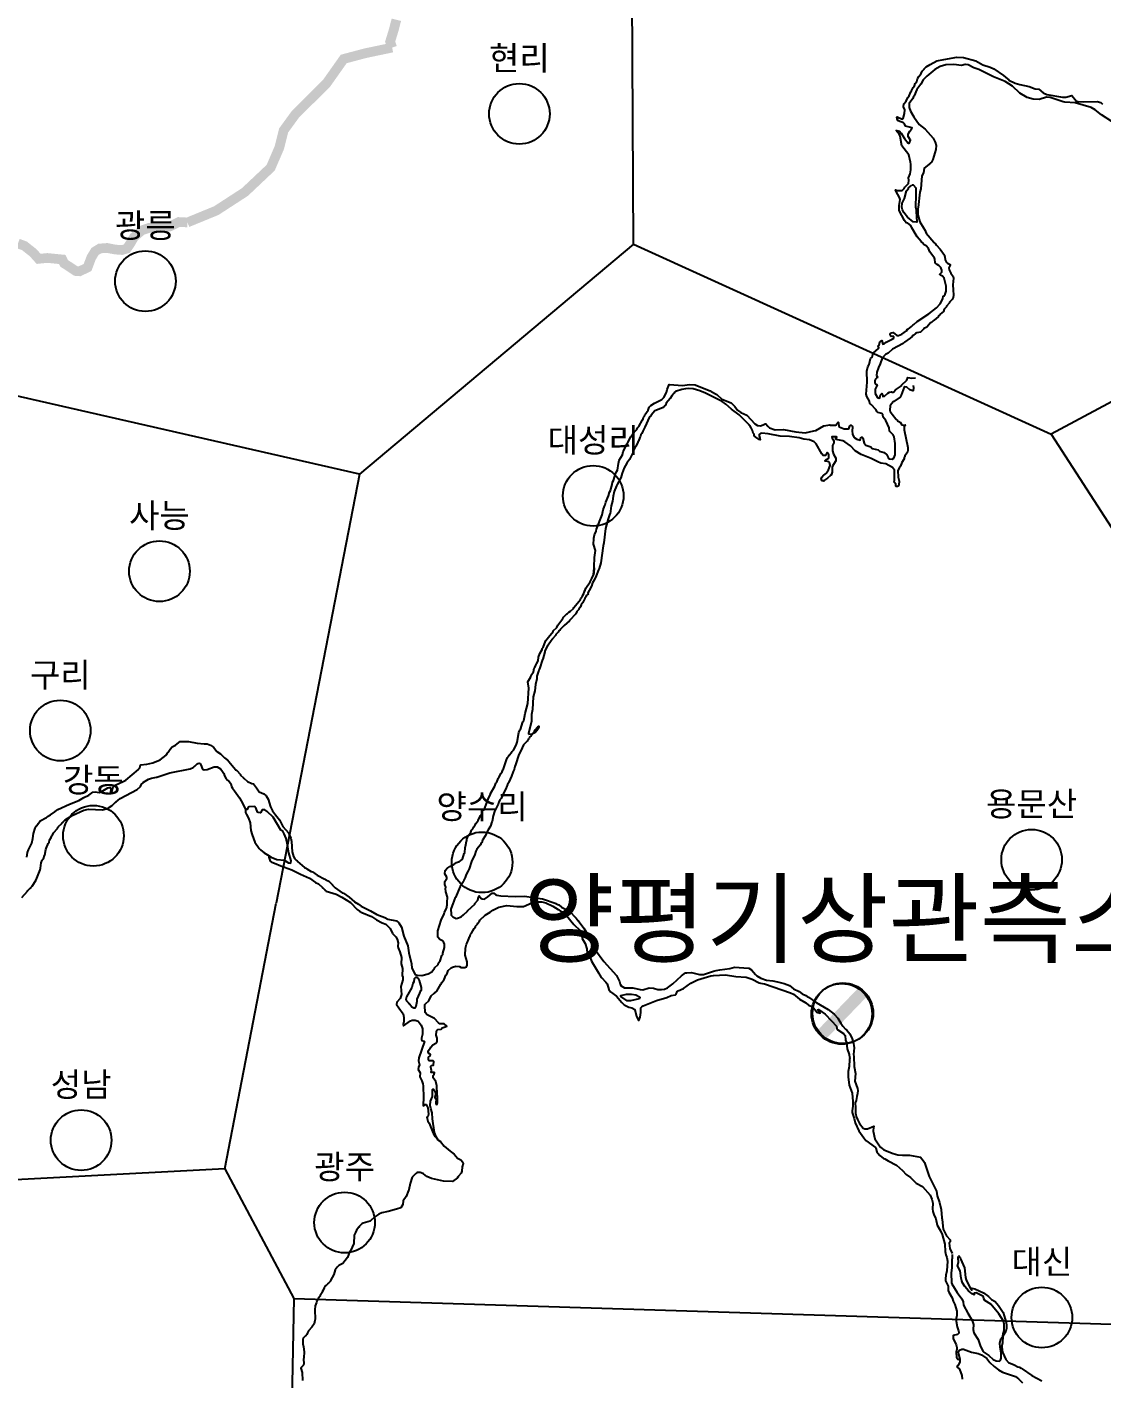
# Model space of a CAD drawing. Header units: millimetres. Extents: x -19392 to 580976, y -49129 to 736091.
# Drawn here: x 209819 to 254164, y 428269 to 484056 of the extents above; entities that cross this region are included whole.
import ezdxf
from ezdxf.enums import TextEntityAlignment as Align

# ---------------------------------------------------------------- set-up
doc = ezdxf.new("R2010")
doc.units = ezdxf.units.MM
for name, color, linetype in [('2411', 7, 'Continuous'), ('AWS', 4, 'Continuous'), ('AWS명', 2, 'Continuous'), ('EL', 2, 'Continuous'), ('MAIN-RIVER', 5, 'Continuous'), ('Point', 1, 'Continuous'), ('관측소명', 3, 'Continuous'), ('기상청', 1, 'Continuous'), ('티센', 6, 'Continuous')]:
    doc.layers.add(name, color=color, linetype=linetype)
doc.styles.get("Standard").update_dxf_attribs({"font": ''})
doc.styles.get('Standard').set_extended_font_data('Gulim')

# ---------------------------------------------------------------- blocks, each defined once
blk = doc.blocks.new('관측소(기상청)')
at = {"layer": '기상청', "const_width": 500}
blk.add_lwpolyline([(821, 874), (-914, -926)], dxfattribs=at)
at = {"layer": '기상청'}
blk.add_circle((-46, -26), 1250, dxfattribs=at)

msp = doc.modelspace()

# ---------------------------------------------------------------- linework, layer by layer
at = {"layer": '2411', "const_width": 400}
for points in [[(224881, 483208), (224799, 483455), (224945, 483930), (225055, 484357)], [(209444, 475125), (209712, 475027), (210066, 474747), (210298, 474491), (210651, 474527), (211273, 474466), (211346, 474308), (211830, 473988), (211984, 473977), (212314, 474133), (212468, 474541), (212622, 474796), (212820, 474918), (213117, 474941), (213448, 474876), (213735, 474855), (213933, 474911), (214076, 475121), (214230, 475386), (214549, 475663), (214868, 475775), (215695, 475822), (216081, 476011), (216436, 475993)]]:
    msp.add_lwpolyline(points, dxfattribs=at)
at = {"layer": '2411', "linetype": 'Continuous', "const_width": 400}
msp.add_lwpolyline([(216436, 475993), (217627, 476482), (218808, 477249), (219871, 478253), (220226, 479079), (220403, 479788), (220875, 480437), (222175, 481736), (222883, 482739), (223769, 482975), (224881, 483208)], dxfattribs=at)
at = {"layer": 'AWS'}
for centre in [(230130, 480476), (214701, 473569), (233176, 464711), (215281, 461600), (211191, 455026), (212557, 450685), (228592, 449588), (251263, 449696), (212050, 438123), (222920, 434723), (251686, 430805)]:
    msp.add_circle(centre, 1250, dxfattribs=at)
at = {"layer": 'MAIN-RIVER'}
for points in [[(209805, 449795), (209833, 449994), (209872, 450100), (209872, 450100), (210012, 450382), (210061, 450572), (210083, 450777), (210148, 450995), (210193, 451075), (210273, 451179), (210273, 451192), (210366, 451291), (210366, 451304), (210624, 451437), (210667, 451476), (210789, 451549), (210959, 451672), (210959, 451684), (210972, 451684), (211093, 451766), (211564, 451984), (211960, 452133), (212168, 452268), (212369, 452359), (212538, 452481), (212634, 452491), (212796, 452476), (212871, 452494), (213149, 452658), (213212, 452679), (213250, 452678), (213262, 452666), (213275, 452563), (213262, 452507), (213287, 452487), (213287, 452487), (213329, 452537), (213368, 452698), (213425, 452757), (213815, 452935), (213891, 452984), (214416, 453425), (214416, 453437), (214448, 453455), (214467, 453486), (214498, 453608), (214765, 453636), (215008, 453693), (215317, 453823), (215555, 454011), (215568, 454036), (215580, 454036), (215614, 454100), (215646, 454130), (215717, 454259), (215799, 454352), (215945, 454424), (216130, 454578), (216340, 454571), (216484, 454578), (216833, 454504), (217120, 454474), (217245, 454472), (217381, 454426), (217505, 454334), (217646, 454160), (217794, 454064), (217794, 454064), (217861, 454007), (217964, 453894), (218077, 453813), (218109, 453807), (218150, 453744), (218421, 453419), (218420, 453407), (218458, 453388), (218619, 453207), (218632, 453204), (218631, 453191), (218746, 453080), (218752, 453062), (218765, 453062), (218918, 452927), (219097, 452846), (219163, 452832), (219291, 452664), (219393, 452501), (219592, 452417), (219678, 452337), (219763, 452189), (219864, 451876), (219949, 451711), (220063, 451547), (220230, 451345), (220376, 451068), (220602, 450811), (220699, 450588), (220728, 450443), (220759, 450024), (220759, 450024), (220806, 449830), (220860, 449726), (220915, 449678), (220928, 449678), (220962, 449647), (220962, 449635), (220982, 449628), (221260, 449379), (221316, 449341), (221355, 449326), (221546, 449207), (221590, 449191), (221786, 449059), (222101, 448897), (222144, 448862), (222275, 448807), (222416, 448655), (222416, 448643), (222440, 448630), (222533, 448534), (222822, 448336), (222879, 448309), (223108, 448156), (223330, 447959), (223498, 447861), (223608, 447773), (223986, 447586), (224245, 447432), (224582, 447315), (224699, 447247), (225061, 447176), (225061, 447176), (225158, 447090), (225261, 446915), (225362, 446540), (225531, 446149), (225570, 445856), (225681, 445398), (225697, 445216), (225830, 444958), (225917, 444926), (226111, 444916), (226361, 444990), (226513, 445072), (226634, 445214), (226635, 445239), (226774, 445374), (226794, 445442), (226858, 445529), (226936, 445740), (226975, 445789), (226975, 445839), (227041, 446069), (227044, 446213), (227020, 446279), (226958, 446352), (226847, 446404), (226767, 446505), (226765, 446767), (226897, 447196), (227026, 447463), (227040, 447531), (227124, 447680), (227124, 447680), (227157, 447829), (227153, 447929), (227162, 448148), (227090, 448373), (227086, 448505), (227094, 448561), (227051, 448667), (227054, 448799), (227131, 448922), (227132, 448973), (227059, 449118), (227067, 449255), (227169, 449362), (227181, 449362), (227256, 449419), (227421, 449505), (227542, 449585), (227583, 449590), (227665, 449626), (227701, 449646), (227787, 449724), (227855, 449950), (227873, 449991), (227888, 450185), (227924, 450309), (227949, 450459), (227961, 450471), (227955, 450496), (227968, 450508), (227969, 450567), (227996, 450608), (227996, 450608), (228028, 450695), (228124, 450837), (228150, 450911), (228207, 450966), (228245, 451053), (228296, 451102), (228342, 451209), (228425, 451313), (228522, 451517), (228585, 451591), (228627, 451745), (228674, 451757), (228845, 452189), (228942, 452403), (228942, 452422), (229116, 452732), (229164, 452856), (229196, 452896), (229252, 453045), (229281, 453080), (229369, 453258), (229414, 453326), (229448, 453409), (229477, 453445), (229484, 453489), (229598, 453818), (229645, 453917), (229683, 453954), (229711, 454009), (229800, 454120), (229800, 454133), (229800, 454133), (229813, 454133), (229826, 454158), (229883, 454213), (229999, 454417), (230035, 454546), (230114, 454952), (230148, 455036), (230172, 455070), (230270, 455381), (230310, 455443), (230344, 455582), (230364, 455723), (230483, 456140), (230524, 456776), (230479, 457033), (230601, 457248), (230623, 457306), (230710, 457448), (230743, 457603), (230762, 457621), (230814, 457721), (230834, 457783), (230904, 457907), (230919, 458050), (230970, 458206), (231064, 458367), (231071, 458405), (231106, 458449), (231165, 458610), (231217, 458745), (231327, 458876), (231327, 458876), (231524, 459109), (231530, 459139), (231670, 459275), (231718, 459373), (231919, 459652), (231944, 459701), (232091, 459845), (232117, 459856), (232171, 459907), (232242, 459955), (232358, 460058), (232371, 460097), (232651, 460440), (232670, 460495), (232740, 460576), (232741, 460614), (232792, 460688), (232800, 460750), (232850, 460824), (232871, 460898), (233050, 461158), (233119, 461297), (233182, 461456), (233218, 461747), (233204, 461539), (233182, 461456), (233218, 461747), (233222, 461787), (233228, 462173), (233264, 462460), (233194, 462717), (233194, 462717), (233203, 462935), (233198, 462960), (233224, 463097), (233302, 463247), (233316, 463336), (233551, 463933), (233591, 464135), (233638, 464288), (233663, 464340), (233690, 464452), (233803, 464711), (233851, 464857), (233891, 464936), (233964, 465179), (233972, 465278), (234010, 465340), (234108, 465657), (234180, 465774), (234217, 466044), (234248, 466186), (234383, 466408), (234417, 466535), (234495, 466690), (234509, 466740), (234558, 466834), (234558, 466852), (234623, 466942), (234726, 467152), (234790, 467239), (234790, 467251), (234975, 467455), (234975, 467455), (235001, 467516), (235064, 467578), (235206, 467851), (235235, 467895), (235252, 467956), (235296, 467999), (235309, 468049), (235443, 468240), (235489, 468364), (235553, 468441), (235704, 468536), (236007, 468687), (236089, 468767), (236198, 468972), (236233, 469101), (236310, 469300), (236324, 469308), (236859, 469267), (237147, 469300), (237378, 469296), (237825, 469120), (237999, 469049), (238042, 469013), (238269, 468889), (238486, 468704), (238865, 468547), (239019, 468395), (239129, 468243), (239265, 468147), (239507, 468038), (239850, 467676), (239850, 467676), (239956, 467612), (240074, 467604), (240193, 467641), (240263, 467679), (240295, 467681), (240362, 467605), (240369, 467586), (240386, 467580), (240448, 467516), (240684, 467438), (241021, 467444), (241538, 467349), (241925, 467317), (242282, 467387), (242364, 467414), (242692, 467605), (242942, 467642), (242948, 467632), (243185, 467628), (243284, 467746), (243297, 467733), (243310, 467577), (243322, 467561), (243533, 467473), (243702, 467470), (243734, 467520), (243760, 467604), (243785, 467622), (243810, 467625), (243866, 467571), (243876, 467538), (243876, 467538), (243857, 467412), (243866, 467249), (243940, 467123), (244057, 467046), (244193, 467012), (244204, 467083), (244220, 467109), (244252, 467133), (244271, 467133), (244295, 467095), (244359, 466891), (244422, 466796), (244627, 466731), (244681, 466668), (244930, 466607), (244980, 466556), (245185, 466497), (245283, 466407), (245341, 466291), (245375, 466250), (245399, 466237), (245512, 466229), (245581, 466266), (245627, 466402), (245634, 466877), (245589, 467153), (245553, 467232), (245393, 467375), (245391, 467515), (245249, 467814), (245134, 467953), (245134, 467953), (245123, 468056), (245079, 468104), (244914, 468155), (244885, 468180), (244839, 468270), (244636, 468480), (244599, 468502), (244587, 468518), (244576, 468612), (244460, 468807), (244443, 468901), (244482, 469407), (244470, 469850), (244511, 470031), (244563, 470136), (244622, 470379), (244680, 470434), (244729, 470597), (244942, 470792), (244957, 470821), (244944, 470861), (244933, 470899), (244969, 470929), (244995, 471067), (245028, 471094), (245078, 471115), (245119, 470970), (245182, 470982), (245265, 471049), (245504, 471170), (245573, 471219), (245573, 471219), (245580, 471270), (245551, 471306), (245468, 471290), (245444, 471318), (245432, 471378), (245439, 471409), (245477, 471443), (245552, 471450), (245706, 471323), (245775, 471325), (245907, 471389), (246097, 471523), (246145, 471584), (246165, 471590), (246305, 471695), (246365, 471760), (246402, 471778), (246540, 471903), (247020, 472221), (247341, 472473), (247489, 472638), (247602, 472845), (247619, 472954), (247643, 472954), (247695, 473034), (247734, 473164), (247743, 473296), (247735, 473367), (247655, 473691), (247588, 473773), (247506, 473814), (247506, 473814), (247471, 473844), (247471, 473862), (247560, 473948), (247561, 474024), (247513, 474139), (247441, 474214), (247367, 474252), (247291, 474312), (247279, 474337), (247275, 474478), (247257, 474525), (247067, 474781), (247007, 474913), (246909, 475027), (246836, 475076), (246742, 475172), (246730, 475172), (246724, 475192), (246704, 475203), (246540, 475395), (246315, 475776), (246273, 475865), (246162, 475963), (246093, 475983), (246013, 476078), (245802, 476488), (245792, 476687), (245834, 476940), (245816, 477025), (245671, 477264), (245649, 477332), (245649, 477332), (245742, 477307), (245928, 477310), (246003, 477390), (246029, 477452), (246182, 477600), (246193, 477743), (246186, 477837), (246251, 478004), (246278, 478160), (246277, 478403), (246268, 478481), (246201, 478780), (245907, 479153), (245858, 479474), (245833, 479566), (245803, 479636), (245669, 479783), (245699, 479793), (245817, 479753), (245885, 479678), (246012, 479457), (246165, 479262), (246196, 479258), (246227, 479279), (246261, 479391), (246176, 479542), (246164, 479623), (246193, 479697), (246235, 479759), (246311, 479840), (246331, 479899), (246331, 479899), (246064, 479963), (246014, 480061), (245978, 480108), (245761, 480180), (245712, 480249), (245698, 480333), (245719, 480345), (245748, 480340), (245888, 480265), (245937, 480258), (245969, 480289), (246022, 480495), (246025, 480644), (245983, 480764), (245992, 480882), (246085, 480999), (246151, 481154), (246215, 481216), (246279, 481383), (246311, 481424), (246377, 481563), (246427, 481625), (246460, 481724), (246524, 481811), (246552, 481922), (246603, 482022), (246705, 482144), (246750, 482238), (246831, 482318), (246832, 482331), (246915, 482413), (246915, 482413), (247072, 482508), (247354, 482656), (247641, 482722), (248171, 482809), (248458, 482804), (248955, 482662), (249253, 482491), (249557, 482405), (249706, 482334), (250102, 482053), (250262, 481913), (250318, 481884), (250324, 481871), (250577, 481745), (250770, 481679), (251156, 481598), (251404, 481513), (251566, 481486), (251745, 481339), (251894, 481268), (252535, 481158), (252671, 481165), (252920, 481236), (253102, 481011), (253172, 480983), (253394, 480971), (253969, 480979), (254114, 480937), (254193, 480878)], [(254575, 480163), (254148, 480431), (253889, 480643), (253722, 480743), (253056, 480925), (252626, 480950), (252626, 480950), (252570, 480964), (252024, 481154), (251873, 481156), (251578, 481061), (251328, 481078), (251074, 481144), (250771, 481330), (250476, 481616), (250172, 481814), (249683, 482006), (249282, 482210), (249085, 482300), (248877, 482379), (248647, 482495), (248538, 482516), (248516, 482513), (248372, 482474), (248059, 482510), (247722, 482503), (247490, 482432), (247274, 482305), (246942, 482026), (246923, 482020), (246916, 482001), (246795, 481882), (246691, 481695), (246532, 481480), (246414, 481213), (246396, 481194), (246357, 481107), (246216, 480897), (246216, 480897), (246209, 480829), (246214, 480741), (246267, 480581), (246401, 480354), (246627, 480037), (246872, 479848), (247204, 479464), (247290, 479303), (247319, 479168), (247304, 479000), (247191, 478595), (247126, 478478), (247095, 478447), (247095, 478434), (246835, 478227), (246801, 478034), (246736, 477910), (246690, 477379), (246651, 477236), (246586, 476610), (246571, 476550), (246567, 476307), (246644, 476012), (246807, 475768), (246872, 475664), (246884, 475614), (246918, 475545), (247230, 475184), (247230, 475171), (247291, 475115), (247313, 475074), (247313, 475074), (247331, 475068), (247493, 474886), (247664, 474640), (247670, 474599), (247682, 474571), (247699, 474452), (247755, 474342), (247790, 474307), (247908, 474256), (247908, 474236), (247850, 474118), (247854, 474042), (247928, 473905), (248019, 473757), (248036, 473691), (248008, 473423), (248023, 473219), (248041, 472991), (248024, 472897), (247980, 472814), (247877, 472706), (247876, 472681), (247749, 472533), (247749, 472508), (247649, 472419), (247627, 472323), (247559, 472261), (247484, 472211), (247484, 472199), (247422, 472137), (247416, 472118), (247416, 472118), (247317, 472016), (247204, 471936), (247133, 471863), (247091, 471844), (246942, 471678), (246911, 471654), (246810, 471618), (246797, 471593), (246683, 471470), (246533, 471441), (246474, 471407), (246373, 471325), (246360, 471326), (246328, 471283), (246254, 471224), (246021, 471053), (245963, 471001), (245528, 470764), (245351, 470604), (245237, 470538), (245097, 470396), (245019, 470154), (244942, 470014), (244870, 469820), (244867, 469675), (244910, 469606), (244891, 469575), (244866, 469566), (244821, 469528), (244789, 469465), (244794, 469371), (244794, 469371), (244825, 469326), (244874, 469310), (244886, 469288), (244879, 469256), (244808, 469120), (244812, 468939), (244909, 468768), (244958, 468740), (244996, 468749), (245029, 468886), (245081, 468929), (245123, 468847), (245122, 468809), (245191, 468820), (245324, 468950), (245404, 468990), (245484, 469001), (245492, 468992), (245550, 468992), (245575, 469001), (245651, 469081), (245889, 469251), (245893, 469279), (246113, 469480), (246159, 469592), (246322, 469564), (246470, 469577)], [(246331, 477540), (246381, 477540), (246479, 477426), (246481, 477127), (246467, 476640), (246501, 476508), (246508, 476158), (246533, 476102), (246531, 476008), (246519, 476005), (246369, 476017), (246147, 476207), (245987, 476397), (245936, 476510), (245904, 476617), (245919, 476785), (246022, 476984), (246096, 477301), (246185, 477399), (246185, 477422), (246316, 477530), (246316, 477530)], [(246378, 469270), (246396, 469170), (246381, 469051), (246368, 469039), (246238, 469085), (246116, 469193), (246035, 469210), (246009, 469195), (245876, 468866), (245834, 468785), (245575, 468599), (245562, 468599), (245480, 468513), (245422, 468423), (245419, 468249), (245431, 468198), (245504, 468077), (245664, 467894), (245664, 467882), (245731, 467815), (245731, 467803), (245836, 467748), (245909, 467641), (245959, 467634), (246041, 467642), (246034, 467598), (246008, 467558), (246006, 467440), (246151, 466707), (246155, 466591), (246147, 466509), (246147, 466509), (246080, 466427), (246038, 466358), (246030, 466324), (246000, 466284), (245999, 466240), (245910, 466091), (245857, 465933), (245793, 465856), (245742, 465751), (245750, 465488), (245797, 465313), (245784, 465172), (245757, 465114), (245725, 465097), (245674, 465093), (245662, 465115), (245655, 465190), (245596, 465278), (245604, 465359), (245603, 465767), (245519, 465886), (245252, 466028), (245047, 466062), (244916, 466108), (244638, 466253), (244234, 466418), (243980, 466572), (243790, 466776), (243562, 466941), (243475, 466983), (243195, 467035), (243195, 467035), (243171, 467079), (243208, 467103), (243209, 467115), (243227, 467131), (243196, 467144), (243015, 467141), (243028, 467096), (243068, 467050), (243106, 466977), (243105, 466892), (243047, 466782), (243044, 466575), (243091, 466431), (243189, 466260), (243187, 466155), (243084, 466006), (243052, 465938), (243039, 465894), (243030, 465695), (242990, 465570), (242965, 465558), (242964, 465546), (242842, 465438), (242718, 465360), (242688, 465315), (242618, 465326), (242575, 465402), (242614, 465483), (242682, 465563), (242695, 465562), (242798, 465642), (242798, 465642), (242798, 465667), (242888, 465778), (242946, 465964), (242929, 466083), (242899, 466121), (242773, 466137), (242767, 466147), (242743, 466149), (242743, 466168), (242788, 466217), (242868, 466257), (242896, 466290), (242903, 466403), (242842, 466485), (242818, 466485), (242753, 466374), (242660, 466378), (242604, 466448), (242368, 466859), (242294, 466943), (242100, 467018), (241870, 467044), (241678, 467109), (241279, 467165), (240892, 467178), (240389, 467265), (240132, 467300), (240071, 467290), (240018, 467242), (240021, 467190), (240053, 467086), (240053, 467086), (240059, 467017), (240021, 467030), (239880, 467129), (239836, 467176), (239820, 467209), (239819, 467252), (239769, 467302), (239742, 467408), (239699, 467520), (239631, 467614), (239619, 467614), (239619, 467627), (239606, 467627), (239607, 467640), (239201, 468055), (238885, 468288), (238652, 468489), (238491, 468598), (237810, 468942), (237578, 469043), (237294, 469122), (237107, 469138), (236982, 469133), (236836, 469100), (236574, 469019), (236531, 468991), (236509, 468952), (236415, 468843), (236357, 468726), (236191, 468541), (236166, 468473), (236166, 468473), (236114, 468423), (236114, 468411), (236034, 468349), (235724, 468214), (235565, 468044), (235558, 468013), (235501, 467977), (235308, 467543), (235217, 467382), (235183, 467281), (235146, 467227), (235131, 467169), (235094, 467115), (235042, 466966), (235017, 466929), (235016, 466910), (234937, 466762), (234917, 466744), (234885, 466663), (234849, 466613), (234835, 466557), (234835, 466527), (234809, 466502), (234796, 466446), (234777, 466427), (234671, 466216), (234594, 466105), (234559, 466062), (234458, 465866), (234365, 465646), (234318, 465454), (234318, 465454), (234170, 465175), (234131, 465126), (234040, 464890), (233993, 464697), (233972, 464491), (233918, 464298), (233875, 463974), (233863, 463962), (233798, 463769), (233688, 463358), (233615, 462766), (233584, 462644), (233487, 461944), (233420, 461708), (233399, 461662), (233299, 461412), (233222, 461235), (233148, 461119), (233103, 460982), (233005, 460806), (232960, 460704), (232972, 460656), (232890, 460595), (232883, 460557), (232826, 460475), (232749, 460306), (232685, 460208), (232658, 460133), (232576, 460036), (232576, 460024), (232499, 459942), (232499, 459942), (232454, 459849), (232194, 459573), (232193, 459547), (231983, 459367), (231971, 459367), (231806, 459198), (231806, 459185), (231761, 459142), (231736, 459086), (231640, 458988), (231640, 458964), (231488, 458803), (231487, 458790), (231440, 458735), (231311, 458553), (231308, 458550), (231180, 458315), (231179, 458277), (231099, 457972), (231086, 457960), (230954, 457569), (230941, 457558), (230927, 457484), (230915, 457472), (230850, 457264), (230849, 457158), (230795, 456921), (230766, 456666), (230700, 456411), (230672, 455893), (230632, 455688), (230632, 455688), (230627, 455400), (230513, 454915), (230513, 454889), (230524, 454874), (230671, 454888), (230752, 454986), (230782, 455051), (230891, 455184), (230930, 455208), (230938, 455165), (230896, 455080), (230865, 455042), (230827, 455016), (230808, 454972), (230789, 454966), (230769, 454935), (230671, 454888), (230615, 454811), (230554, 454752), (230534, 454696), (230496, 454671), (230479, 454604), (230454, 454592), (230299, 454431), (230195, 454183), (230107, 454038), (229974, 453612), (229941, 453544), (229941, 453518), (229928, 453506), (229914, 453413), (229914, 453413), (229869, 453339), (229809, 453140), (229700, 452898), (229700, 452879), (229635, 452793), (229599, 452688), (229580, 452669), (229579, 452651), (229466, 452415), (229429, 452365), (229428, 452346), (229376, 452228), (229325, 452167), (229289, 452067), (229270, 452049), (229257, 451974), (229237, 451956), (229105, 451683), (229046, 451503), (229005, 451272), (228993, 451260), (228933, 451086), (228847, 450935), (228788, 450833), (228733, 450689), (228613, 450504), (228599, 450473), (228598, 450419), (228560, 450398), (228522, 450306), (228374, 450127), (228374, 450127), (228335, 450052), (228295, 449907), (228148, 449618), (228056, 449326), (228011, 449239), (227939, 449091), (227900, 448960), (227835, 448856), (227822, 448799), (227685, 448593), (227493, 448142), (227473, 448101), (227450, 448069), (227414, 447945), (227395, 447919), (227304, 447658), (227297, 447583), (227309, 447531), (227313, 447408), (227387, 447338), (227517, 447274), (227582, 447280), (227724, 447345), (227831, 447418), (227984, 447577), (227984, 447589), (228004, 447595), (228294, 447860), (228295, 447886), (228422, 448033), (228450, 448161), (228450, 448161), (228474, 448201), (228540, 448116), (228595, 448078), (228685, 448063), (228835, 448170), (229001, 448311), (229076, 448322), (229163, 448253), (229200, 448237), (229369, 448200), (229955, 448178), (230343, 448196), (231084, 448085), (231643, 447891), (231649, 447879), (231760, 447830), (231872, 447741), (232187, 447586), (232478, 447289), (232562, 447177), (232575, 447173), (232593, 447132), (232795, 446870), (233148, 446290), (233191, 446201), (233274, 445969), (233615, 445501), (234131, 444912), (234265, 444672), (234288, 444567), (234336, 444485), (234336, 444485), (234460, 444407), (234804, 444414), (235115, 444334), (235228, 444332), (235485, 444403), (235665, 444400), (235846, 444347), (235989, 444339), (236121, 444356), (236247, 444409), (236456, 444569), (236817, 444906), (236981, 445022), (237038, 445034), (237232, 445037), (237555, 444957), (237724, 444954), (238138, 445097), (238251, 445127), (238396, 445155), (238815, 445212), (238999, 445259), (239383, 445240), (239601, 445214), (239707, 445153), (239867, 444962), (239923, 444904), (240095, 444803), (240331, 444724), (240580, 444696), (240773, 444655), (240773, 444655), (241048, 444589), (241277, 444504), (241443, 444370), (241667, 444260), (241802, 444158), (241945, 444096), (241999, 444057), (242060, 444029), (242371, 443799), (242866, 443516), (243119, 443325), (243267, 443153), (243385, 442945), (243469, 442823), (243582, 442700), (243638, 442659), (243769, 442515), (243853, 442311), (243918, 442115), (243934, 442035), (243938, 441931), (243917, 441657), (243929, 441582), (243946, 441169), (243992, 440881), (243974, 440562), (244076, 440255), (244086, 440167), (244079, 440051), (244047, 439925), (244024, 439762), (244024, 439762), (243985, 439662), (243994, 439468), (243990, 439206), (244009, 439181), (244028, 439098), (244076, 438981), (244165, 438810), (244311, 438614), (244379, 438588), (244486, 438587), (244752, 438695), (244724, 438538), (244726, 438491), (244792, 438176), (245012, 437853), (245011, 437840), (245024, 437840), (245159, 437720), (245550, 437570), (245743, 437523), (245930, 437501), (246230, 437509), (246672, 437427), (246793, 437284), (246837, 437198), (246898, 437034), (247032, 436620), (247337, 436024), (247365, 435829), (247467, 435547), (247537, 435258), (247537, 435258), (247561, 434918), (247577, 434855), (247612, 434457), (247756, 434180), (247904, 434009), (247903, 433922), (247864, 433872), (247886, 433659), (247983, 433446)], [(209603, 448130), (209844, 448395), (209845, 448419), (209953, 448524), (209972, 448530), (209972, 448543), (210029, 448598), (210176, 448833), (210228, 448932), (210247, 449004), (210358, 449274), (210378, 449354), (210395, 449572), (210446, 449678), (210497, 449728), (210536, 449864), (210549, 449877), (210591, 450120), (210643, 450262), (210669, 450287), (210685, 450371), (210727, 450423), (210741, 450498), (210813, 450610), (210842, 450682), (210869, 450708), (210914, 450801), (211073, 450980), (211073, 450980), (211073, 451005), (211118, 451048), (211118, 451060), (211253, 451193), (211254, 451206), (211291, 451230), (211292, 451242), (211397, 451337), (211682, 451520), (212166, 451743), (212360, 451777), (212931, 451752), (213179, 451826), (213181, 451840), (213331, 451937), (213356, 451963), (213473, 452075), (213492, 452081), (213559, 452146), (213666, 452219), (214366, 452595), (214505, 452718), (214544, 452817), (214608, 452875), (214620, 452900), (214835, 453018), (214959, 453063), (215162, 453097), (215176, 453109), (215708, 453279), (216551, 453441), (216551, 453441), (216666, 453495), (216722, 453556), (216735, 453556), (216836, 453652), (216863, 453667), (216924, 453676), (216957, 453665), (216993, 453608), (217059, 453432), (217128, 453406), (217253, 453417), (217536, 453531), (217660, 453526), (217729, 453491), (217797, 453445), (217796, 453433), (217809, 453433), (217889, 453331), (217937, 453249), (217967, 453158), (218015, 453060), (218091, 452975), (218147, 452937), (218224, 452842), (218259, 452720), (218293, 452650), (218380, 452545), (218577, 452254), (218657, 452122), (218830, 451785), (218857, 451767), (218857, 451767), (218831, 451723), (218836, 451642), (218869, 451558), (218949, 451408), (219022, 451214), (219055, 450907), (219104, 450721), (219216, 450421), (219393, 450164), (219454, 450101), (219601, 449982), (219744, 449901), (219884, 449805), (219794, 449798), (219853, 449639), (219896, 449604), (220423, 449393), (220442, 449388), (220736, 449275), (221095, 449101), (221471, 448932), (221719, 448759), (221843, 448702), (222002, 448548), (222008, 448529), (222020, 448529), (222104, 448452), (222120, 448425), (222163, 448403), (222566, 448271), (222802, 448155), (222802, 448155), (223161, 447925), (223431, 447645), (223529, 447572), (223629, 447517), (224026, 447355), (224231, 447214), (224465, 447098), (224614, 447032), (224793, 446855), (224901, 446656), (224951, 446590), (225030, 446514), (225085, 446419), (225127, 446262), (225118, 446126), (225123, 446056), (225196, 445893), (225261, 445661), (225257, 445399), (225303, 445204), (225299, 444923), (225323, 444854), (225315, 444736), (225242, 444468), (225261, 444137), (225215, 443975), (225081, 443821), (225067, 443715), (225152, 443578), (225329, 443333), (225354, 443265), (225354, 443265), (225367, 443169), (225368, 443022), (225342, 442901), (225343, 442843), (225637, 443041), (225713, 443080), (225831, 443078), (225949, 443033), (226084, 442868), (226131, 442724), (226134, 442499), (226093, 442333), (226087, 442268), (226099, 442231), (226198, 442204), (226210, 442191), (225981, 441526), (225973, 441395), (226008, 441233), (225972, 441139), (225948, 441037), (226028, 440932), (226033, 440895), (226024, 440732), (226105, 440567), (226151, 440443), (226162, 440368), (226173, 439874), (226156, 439587), (226167, 439525)], [(219884, 449805), (220123, 449710), (220441, 449680), (220491, 449654), (220490, 449642), (220603, 449564), (220682, 449551), (220696, 449567), (220708, 449591), (220709, 449650), (220617, 449975), (220563, 450316), (220505, 450565), (220433, 450770), (220379, 450853), (220366, 450858), (220366, 450871), (220292, 450916), (219976, 451452), (219724, 451691), (219624, 451751), (219524, 451759), (219447, 451632), (219357, 451644), (219330, 451656), (219269, 451813), (219196, 451889), (218970, 451884), (218955, 451861), (218944, 451861), (218899, 451772), (218899, 451772), (218857, 451767), (218857, 451767)], [(226311, 439074), (226360, 438903), (226402, 438821), (226568, 438407), (226661, 438271), (226680, 438269), (226679, 438298), (226632, 438440), (226540, 439007), (226538, 439256), (226476, 439430), (226455, 439551), (226470, 439732), (226549, 439925), (226541, 440212), (226560, 440231), (226585, 440230), (226652, 440129), (226663, 440007), (226648, 439885), (226691, 439819), (226682, 439666), (226699, 439598), (226744, 439603), (226757, 439659), (226754, 439928), (226740, 440028), (226731, 440371), (226690, 440541), (226573, 440692), (226575, 440786), (226575, 440786), (226620, 440842), (226627, 440910), (226621, 440920), (226496, 440922), (226490, 440931), (226510, 441003), (226481, 441131), (226482, 441175), (226507, 441200), (226582, 441223), (226596, 441370), (226575, 441393), (226410, 441401), (226374, 441446), (226382, 441551), (226455, 441598), (226465, 441656), (226408, 441679), (226366, 441752), (226367, 441814), (226465, 441936), (226472, 441956), (226559, 442054), (226690, 442127), (226735, 442195), (226737, 442332), (226702, 442452), (226711, 442608), (226736, 442664), (226762, 442692), (226906, 442698), (226906, 442698), (226944, 442761), (227023, 442781), (227133, 442832), (227028, 442925), (226853, 442925), (226797, 442968), (226632, 443146), (226322, 443301), (226249, 443390), (226228, 443684), (226235, 443721), (226267, 443767), (226400, 443875), (226484, 444073), (226611, 444196), (226644, 444202), (226731, 444276), (226886, 444567), (226917, 444598), (226931, 444635), (227026, 444751), (227101, 444926), (227145, 445003), (227194, 445130), (227309, 445241), (227369, 445267), (227509, 445306), (227659, 445295), (227728, 445252), (227878, 445250), (227947, 445274), (227947, 445274), (227979, 445342), (227981, 445479), (227898, 445762), (227909, 446049), (227949, 446217), (227975, 446260), (228042, 446426), (228068, 446519), (228097, 446560), (228118, 446627), (228156, 446664), (228259, 446862), (228323, 446923), (228324, 446948), (228398, 447034), (228418, 447077), (228489, 447155), (228502, 447195), (228719, 447404), (228924, 447530), (229030, 447610), (229279, 447733), (229617, 447808), (230023, 447764), (230298, 447760), (230638, 447923), (230838, 447963), (231050, 447960), (231219, 447920), (231516, 447784), (231733, 447639), (231733, 447639), (231766, 447628), (231792, 447604), (231894, 447547), (232047, 447410), (232073, 447397), (232379, 447020), (232428, 446973), (232428, 446961), (232446, 446955), (232570, 446846), (232619, 446792), (232673, 446691), (232719, 446446), (232847, 446244), (232906, 446025), (232922, 445844), (233032, 445704), (233104, 445516), (233396, 445025), (233499, 444834), (233511, 444832), (233701, 444644), (233751, 444575), (233814, 444340), (233883, 444248), (234136, 444063), (234355, 443807), (234455, 443713), (234647, 443617), (234767, 443583), (234896, 443516), (234896, 443516), (234966, 443231), (235026, 443102), (235063, 443060), (235115, 443204), (235144, 443390), (235134, 443553), (235141, 443578), (235185, 443632), (235242, 443670), (235789, 443880), (236209, 444010), (236398, 444095), (236567, 444121), (236599, 444144), (236644, 444256), (236684, 444284), (236903, 444380), (237204, 444596), (237289, 444646), (237476, 444734), (238035, 444905), (238141, 444923), (238635, 444952), (239065, 444877), (239489, 444845), (239732, 444766), (240022, 444617), (240082, 444601), (240248, 444576), (241316, 444206), (241433, 444145), (241433, 444145), (241693, 443941), (241946, 443793), (242057, 443698), (242231, 443620), (242402, 443411), (242535, 443357), (242429, 443507), (242472, 443510), (242744, 443321), (243013, 443043), (243218, 442827), (243229, 442736), (243271, 442672), (243500, 442531), (243573, 442449), (243583, 442249), (243619, 442155), (243658, 441886), (243742, 441653), (243753, 441528), (243758, 441515), (243748, 441453), (243740, 441166), (243699, 440954), (243690, 440730), (243741, 440397), (243853, 440065), (243886, 439715), (243883, 439520), (243854, 439327), (243860, 439265), (243860, 439265), (243943, 439020), (243978, 438839), (244129, 438505), (244334, 438222), (244429, 438107), (244817, 437819), (244836, 437790), (244877, 437637), (244912, 437588), (245007, 437495), (245153, 437367), (245209, 437348), (245343, 437269), (245692, 437093), (245939, 436876), (246092, 436705), (246271, 436578), (246505, 436355), (246759, 436207), (247072, 435853), (247142, 435683), (247162, 435632), (247185, 435520), (247176, 435291), (247187, 435173), (247232, 435061), (247316, 434876), (247360, 434610), (247510, 434377), (247576, 434226), (247677, 433838), (247677, 433838), (247690, 433532), (247720, 433398), (247760, 433282), (247790, 433136), (247771, 432737), (247728, 432556), (247706, 432407), (247708, 432325), (247823, 432093), (247820, 431924), (247844, 431849), (247978, 431622), (248026, 431477), (248099, 431345), (248182, 431069), (248172, 430888), (248154, 430764), (248156, 430657), (248190, 430425), (248252, 430252), (248261, 430196), (248255, 430162), (248204, 430100), (248028, 430062), (248020, 429941), (248153, 429682), (248182, 429570), (248181, 429494), (248148, 429376), (248158, 429170), (248218, 429091), (248218, 429091), (248313, 429055), (248317, 429082), (248256, 429297), (248248, 429375), (248293, 429455), (248381, 429497), (248456, 429496), (248785, 429379), (249053, 429318), (249192, 429264), (249412, 429113), (249540, 428948), (249713, 428788), (249892, 428642), (250059, 428552), (250599, 428369), (250722, 428279), (250889, 428114)], [(226019, 444194), (226069, 444298), (226088, 444317), (226096, 444417), (226013, 444705), (225965, 444793), (225915, 444835), (225847, 444839), (225790, 444778), (225775, 444660), (225740, 444582), (225689, 444427), (225478, 444033), (225452, 443924), (225455, 443904), (225469, 443874), (225522, 443815), (225559, 443793), (225559, 443780), (225585, 443768), (225617, 443734), (225697, 443623), (225771, 443578), (225814, 443578), (225840, 443596), (225872, 443652), (225907, 443864), (225908, 443945), (226019, 444194), (226019, 444194)], [(234711, 443871), (234577, 443868), (234317, 444053), (234318, 444091), (234544, 444144), (234756, 444147), (234930, 444115), (235092, 444041), (235104, 444028), (235104, 444010), (235066, 443962), (234711, 443871), (234711, 443871)], [(226167, 439525), (226207, 439559), (226225, 439599), (226282, 439592), (226318, 439538), (226348, 439459), (226380, 439195), (226360, 439090), (226311, 439074), (226311, 439074)], [(226680, 438269), (226770, 438134), (226869, 438064), (227027, 437869), (227273, 437670), (227442, 437549), (227582, 437378), (227713, 437307), (227798, 437218), (227809, 437159), (227770, 437025), (227761, 436850), (227729, 436764), (227606, 436621), (227600, 436601), (227581, 436595), (227575, 436575), (227371, 436417), (227003, 436433), (226500, 436540), (226309, 436630), (226173, 436739), (226080, 436778), (226036, 436791), (225930, 436786), (225905, 436774), (225854, 436747), (225715, 436615), (225702, 436590), (225623, 436335), (225575, 436074), (225575, 436074), (225549, 436049), (225464, 435805), (225342, 435615), (225325, 435464), (225238, 435336), (225060, 435275), (224717, 435185), (224454, 435130), (224335, 435069), (224164, 434959), (223968, 434781), (223679, 434699), (223635, 434675), (223520, 434558), (223520, 434539), (223504, 434533), (223414, 434405), (223363, 434310), (223320, 434198), (223303, 433862), (223160, 433561), (223128, 433503), (223044, 433285), (222851, 433031), (222683, 432950), (222607, 432881), (222528, 432767), (222471, 432575), (222412, 432458), (222335, 432335), (222335, 432309), (222335, 432309), (222272, 432235), (222227, 432205), (222227, 432192), (222141, 432116), (222117, 432116), (222116, 432079), (222079, 432032), (222033, 431938), (221996, 431860), (221996, 431840), (221915, 431716), (221909, 431684), (221830, 431587), (221774, 431476), (221765, 431429), (221705, 431291), (221691, 431120), (221702, 430739), (221697, 430682), (221660, 430540), (221564, 430403), (221434, 430262), (221389, 430172), (221368, 430101), (221321, 430067), (221321, 430054), (221300, 430044), (221216, 429947), (221196, 429901), (221193, 429716), (221221, 429589), (221221, 429589), (221245, 429391), (221234, 429135), (221221, 429092), (221235, 428912), (221224, 428842), (221122, 428749), (221115, 428712), (221169, 428542), (221188, 428208)], [(247983, 433403), (247981, 433248), (247968, 433189), (247964, 432870), (247944, 432634), (247957, 432234), (247969, 432196), (248188, 431837), (248390, 431572), (248432, 431458), (248448, 431321), (248632, 430982), (248806, 430687), (248859, 430515), (248856, 430308), (248879, 430177), (249062, 429893), (249133, 429648), (249255, 429421), (249297, 429370), (249500, 429237), (249680, 429077), (249804, 429018), (249804, 429018), (249935, 428998), (249979, 429041), (250006, 429134), (250010, 429297), (250003, 429352), (249964, 429581), (249953, 429747), (249999, 429921), (250035, 429986), (250075, 430029), (250083, 430131), (250123, 430263), (250128, 430525), (250096, 430648), (249916, 430953), (249585, 431352), (249338, 431512), (249289, 431582), (249278, 431651), (249250, 431684), (248981, 431818), (248893, 431813), (248898, 431754), (248892, 431744), (248811, 431777), (248673, 431892), (248658, 431893), (248657, 431907), (248506, 432081), (248413, 432237), (248377, 432322), (248377, 432322), (248353, 432428), (248314, 432728), (248199, 432936), (248239, 433073), (248231, 433285), (248237, 433321)], [(248243, 433354), (248262, 433354), (248317, 433281), (248329, 433231), (248491, 432857), (248541, 432450), (248564, 432355), (248666, 432127), (248721, 432026), (248790, 431927), (248802, 432015), (248926, 431989), (249274, 431826), (249484, 431672), (249607, 431545), (249756, 431462), (249896, 431303), (250086, 431007), (250171, 430738), (250209, 430595), (250223, 430479), (250221, 430353), (250204, 430238), (250075, 430029), (250066, 429758), (250033, 429634), (250033, 429634), (250028, 429583), (250063, 429370), (250198, 429075), (250315, 428955), (250545, 428854), (250697, 428772), (250772, 428760), (250790, 428731), (250836, 428718), (250873, 428683), (251268, 428414), (251689, 428195)], [(248414, 428261), (248395, 428413), (248299, 428668), (248195, 428776), (248227, 428832), (248245, 428838), (248316, 428962), (248313, 429055), (248313, 429055)]]:
    msp.add_lwpolyline(points, dxfattribs=at)
at = {"layer": '기상청'}
msp.add_circle((243477, 443360), 1250, dxfattribs=at)
at = {"layer": '티센'}
for points in [[(234844, 475098), (234770, 487947)], [(288726, 486896), (252067, 467263)], [(234844, 475098), (223539, 465609)], [(234844, 475098), (252067, 467263)], [(223539, 465609), (193200, 472525)], [(252067, 467263), (267150, 443917)], [(223539, 465609), (220101, 447898)], [(217973, 436938), (220101, 447898)], [(217973, 436938), (185755, 435249)], [(217973, 436938), (220829, 431595)], [(220829, 431595), (220108, 395176)], [(220829, 431595), (261570, 430312)]]:
    msp.add_lwpolyline(points, dxfattribs=at)

# ---------------------------------------------------------------- block references
at = {"layer": 'Point'}
msp.add_blockref('관측소(기상청)', (243477, 443360), dxfattribs=at)

# ---------------------------------------------------------------- texts
at = {"layer": 'AWS명'}
for s, p in [('현리', (230130, 481976)), ('광릉', (214701, 475069)), ('대성리', (233176, 466211)), ('사능', (215281, 463100)), ('구리', (211191, 456526)), ('강동', (212557, 452185)), ('양수리', (228592, 451088)), ('용문산', (251263, 451196)), ('성남', (212050, 439623)), ('광주', (222920, 436223)), ('대신', (251686, 432305))]:
    msp.add_text(s, height=1000, dxfattribs=at).set_placement(p, align=Align.BOTTOM_CENTER)
at = {"layer": 'EL'}
msp.add_text('0.000', height=2.5, dxfattribs=at).set_placement((243477, 443359), align=Align.TOP_CENTER)
at = {"layer": '관측소명'}
msp.add_text('양평기상관측소', height=3000, dxfattribs=at).set_placement((243477, 444860), align=Align.BOTTOM_CENTER)

doc.saveas('drawing.dxf')
